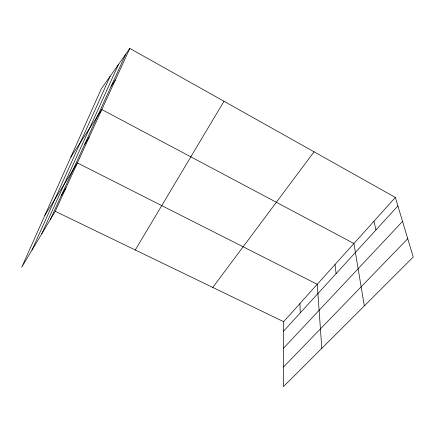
<?xml version="1.0" encoding="UTF-8"?>
<svg xmlns="http://www.w3.org/2000/svg" width="435" height="435" viewBox="0 0 435 435"><rect width="100%" height="100%" fill="white"/><g stroke="black" fill="none" stroke-linecap="round" stroke-linejoin="round"><path stroke-width="0.65" d="M395.35 197.43L283.625 321.688L283.484 386.59L413.25 257.058L395.35 197.43L129.809 48.41L101.301 88.811L21.75 267.172L55.261 211.318L129.809 48.41M31.962 250.152L110.185 76.217M41.689 233.943L118.483 64.456M50.433 219.36L125.818 54.065M135.28 249.989L223.992 101.268M61.232 195.685L65.979 187.887M44.838 215.412L77.397 162.935L317.245 284.294L321.818 348.326M84.684 144.257L89.219 137.112M70.84 157.111L101.833 109.544L353.916 243.508L364.329 305.892M111.121 86.282L115.329 80.045M212.78 287.448L314.037 151.799M283.604 331.138L397.894 205.913M283.566 348.174L402.544 221.388M283.522 366.988L407.742 238.712M55.261 211.318L283.625 321.688M373.98 221.192L375.971 229.936M335.037 264.507L336.092 273.631M299.949 303.532L300.253 312.896"/></g></svg>
